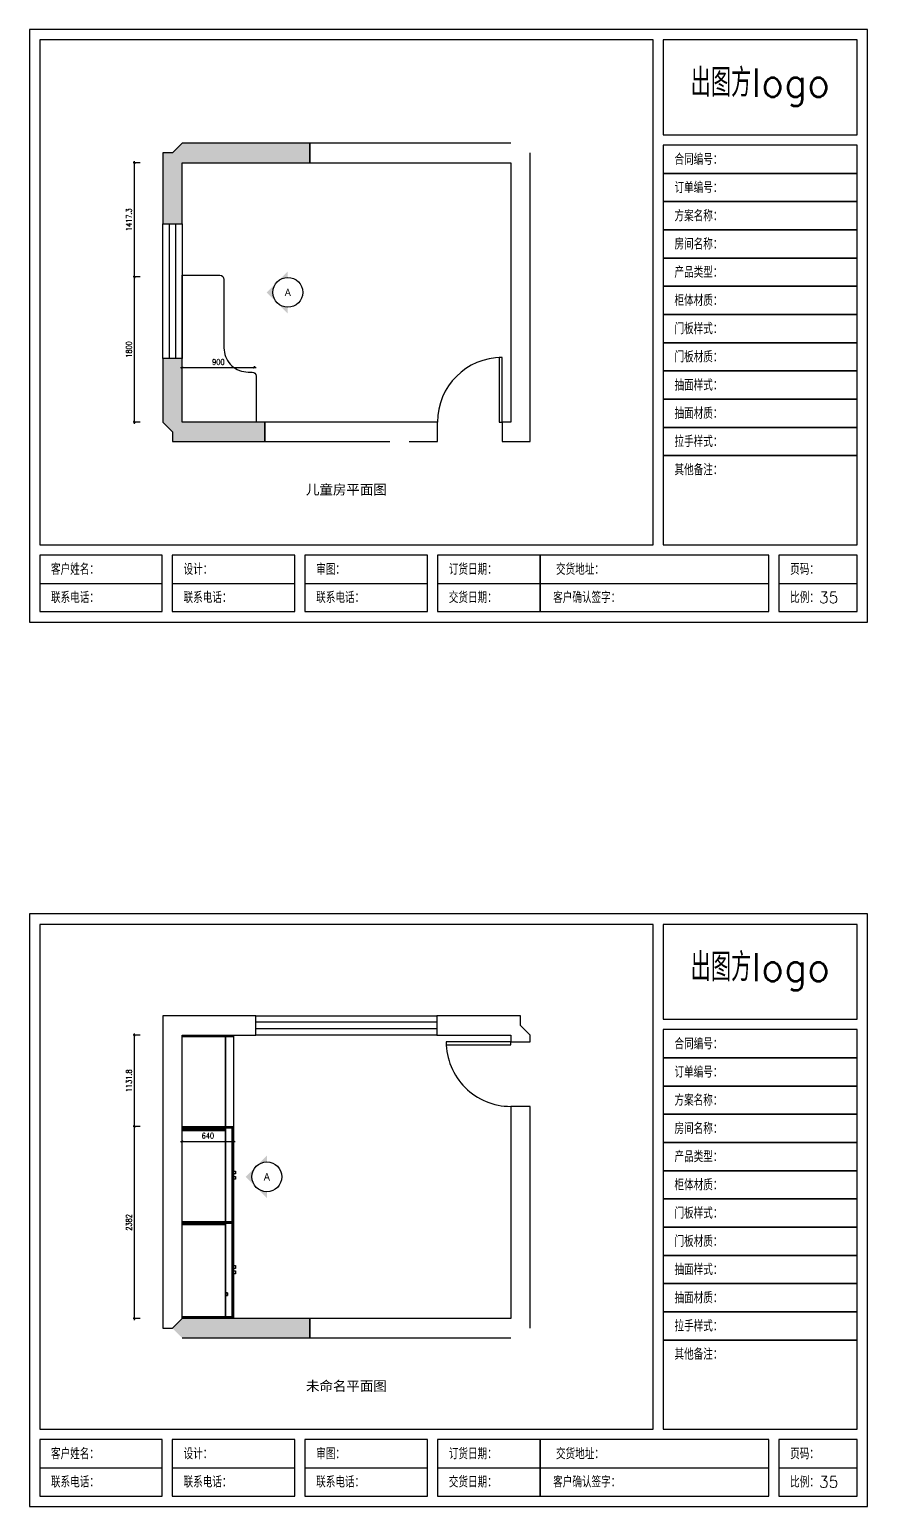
# Model space of a CAD drawing. Header units: millimetres. Extents: x 0 to 37570, y -10972 to 32224.
# Drawn here: x 0 to 10395, y -10972 to 7350 of the extents above; entities that cross this region are included whole.
import ezdxf

# ---------------------------------------------------------------- set-up
doc = ezdxf.new("R2010")
doc.units = ezdxf.units.MM
doc.header["$LTSCALE"] = 10
doc.header["$MEASUREMENT"] = 0
for name, color, linetype in [('A1-建筑结构墙体', 255, 'BYLAYER'), ('A16-建筑墙体填充', 250, 'BYLAYER'), ('A2-建筑墙体', 255, 'BYLAYER'), ('E11-标题', 2, 'BYLAYER'), ('E8-立面尺寸标注', 1, 'BYLAYER'), ('P15-立面索引', 1, 'BYLAYER'), ('P4-平面窗', 1, 'BYLAYER'), ('P7-平面门', 2, 'BYLAYER'), ('T-图框', 1, 'BYLAYER')]:
    doc.layers.add(name, color=color, linetype=linetype)
doc.styles.add('DIMTEXT', font='simplex.shx', dxfattribs={"width": 0.7, "bigfont": 'gbcbig.shx'})
doc.styles.get("Standard").update_dxf_attribs({"font": 'simplex.shx', "bigfont": 'gbcbig.shx'})
doc.dimstyles.new('Kujiale', dxfattribs={"dimscale": 25, "dimtxt": 2, "dimasz": 0.8, "dimexe": 0.5, "dimexo": 0.5, "dimgap": 1, "dimtad": 1, "dimdec": 4, "dimrnd": 1, "dimdsep": 46, "dimtxsty": 'DIMTEXT', "dimblk": 'ARCHTICK', "dimcen": 2.5, "dimdle": 0.6, "dimclrd": 1, "dimclre": 1, "dimclrt": 2, "dimadec": 0, "dimazin": 0, "dimtfac": 1, "dimtdec": 4, "dimtix": 1, "dimtmove": 2, "dimatfit": 3, "dimldrblk": 'ARCHTICK', "dimfxlon": 1, "dimtolj": 1, "dimtzin": 0, "dimarcsym": 0})

# ---------------------------------------------------------------- blocks, each defined once
blk = doc.blocks.new('IndexMark2710375')
at = {"layer": 'P15-立面索引'}
blk.add_hatch(color=2, dxfattribs=at).paths.add_polyline_path([(-15, 0), (-7.5, -7.5), (-7.5, -5.3), (-8.42, -5.22), (-9.31, -4.98), (-10.15, -4.59), (-10.91, -4.06), (-11.56, -3.41), (-12.09, -2.65), (-12.48, -1.81), (-12.72, -0.92), (-12.8, 0), (-12.72, 0.92), (-12.48, 1.81), (-12.09, 2.65), (-11.56, 3.41), (-10.91, 4.06), (-10.15, 4.59), (-9.31, 4.98), (-8.42, 5.22), (-7.5, 5.3), (-7.5, 5.3), (-7.5, 7.5)])
at = {"layer": 'P15-立面索引', "color": 2}
blk.add_circle((-7.5, 0), 5.3, dxfattribs=at)
at = {"layer": 'P15-立面索引', "color": 3, "insert": (-7.5, 0), "char_height": 2.6517, "attachment_point": 5}
blk.add_mtext('\\fMicrosoft YaHei;A', dxfattribs=at)
blk = doc.blocks.new('PlanCabinet2710376')
at = {"layer": 'P15-立面索引', "color": 255}
blk.add_lwpolyline([(0, -920), (0, 0), (1820, 0), (1820, -470), (1816, -489), (1805, -505), (1789, -516), (1770, -520), (920, -520), (892, -521), (865, -525), (838, -531), (812, -540), (786, -551), (762, -565), (739, -581), (718, -598), (698, -618), (681, -639), (665, -662), (651, -686), (640, -712), (631, -738), (625, -765), (621, -792), (620, -820), (620, -820), (620, -870), (616, -889), (605, -905), (589, -916), (570, -920), (0, -920)], dxfattribs=at)
blk = doc.blocks.new('_ArchTick')
at = {"layer": 'E11-标题', "color": 1, "const_width": 0.15}
blk.add_lwpolyline([(-0.5, -0.5), (0.5, 0.5)], dxfattribs=at)
blk = doc.blocks.new('*D109')
at = {"layer": 'Defpoints', "color": 0, "transparency": 16777216}
for p in [(1302, 5698), (1389, 5698), (1389, 4281)]:
    blk.add_point(p, dxfattribs=at)
at = {"layer": 'E8-立面尺寸标注', "color": 1, "lineweight": -2, "transparency": 16777216}
for p, q in [((1372, 5698), (1284, 5698)), ((1302, 4260), (1302, 5719)), ((1372, 4281), (1284, 4281))]:
    blk.add_line(p, q, dxfattribs=at)
at = {"layer": 'E8-立面尺寸标注', "color": 1, "lineweight": -2, "transparency": 16777216, "xscale": 28, "yscale": 28, "zscale": 28}
for p, rotation in [((1302, 5698), 90), ((1302, 4281), 270)]:
    blk.add_blockref('_ArchTick', p, dxfattribs=dict(at, rotation=rotation))
at = {"layer": 'E8-立面尺寸标注', "color": 2, "transparency": 16777216, "insert": (1232, 4990), "char_height": 70, "attachment_point": 5, "rotation": 90, "style": 'DIMTEXT'}
blk.add_mtext('\\A1;1417.3', dxfattribs=at)
blk = doc.blocks.new('*D110')
at = {"layer": 'Defpoints', "color": 0, "transparency": 16777216}
for p in [(1302, 4281), (1389, 4281), (1389, 2481)]:
    blk.add_point(p, dxfattribs=at)
at = {"layer": 'E8-立面尺寸标注', "color": 1, "lineweight": -2, "transparency": 16777216}
for p, q in [((1372, 4281), (1284, 4281)), ((1302, 2460), (1302, 4302)), ((1372, 2481), (1284, 2481))]:
    blk.add_line(p, q, dxfattribs=at)
at = {"layer": 'E8-立面尺寸标注', "color": 1, "lineweight": -2, "transparency": 16777216, "xscale": 28, "yscale": 28, "zscale": 28}
for p, rotation in [((1302, 4281), 90), ((1302, 2481), 270)]:
    blk.add_blockref('_ArchTick', p, dxfattribs=dict(at, rotation=rotation))
at = {"layer": 'E8-立面尺寸标注', "color": 2, "transparency": 16777216, "insert": (1232, 3381), "char_height": 70, "attachment_point": 5, "rotation": 90, "style": 'DIMTEXT'}
blk.add_mtext('\\A1;1800', dxfattribs=at)
blk = doc.blocks.new('*D111')
at = {"layer": 'Defpoints', "color": 0, "transparency": 16777216}
for p in [(1892, 3156), (2792, 3156), (2792, 3156)]:
    blk.add_point(p, dxfattribs=at)
at = {"layer": 'E8-立面尺寸标注', "color": 1, "lineweight": -2, "transparency": 16777216}
for p, q in [((1871, 3156), (2813, 3156)), ((1892, 3156), (1892, 3174)), ((2792, 3156), (2792, 3174))]:
    blk.add_line(p, q, dxfattribs=at)
at = {"layer": 'E8-立面尺寸标注', "color": 1, "lineweight": -2, "transparency": 16777216, "xscale": 28, "yscale": 28, "zscale": 28, "rotation": 180}
blk.add_blockref('_ArchTick', (1892, 3156), dxfattribs=at)
at = {"layer": 'E8-立面尺寸标注', "color": 1, "lineweight": -2, "transparency": 16777216, "xscale": 28, "yscale": 28, "zscale": 28}
blk.add_blockref('_ArchTick', (2792, 3156), dxfattribs=at)
at = {"layer": 'E8-立面尺寸标注', "color": 2, "transparency": 16777216, "insert": (2342, 3226), "char_height": 70, "attachment_point": 5, "style": 'DIMTEXT'}
blk.add_mtext('\\A1;900', dxfattribs=at)
blk = doc.blocks.new('IndexMark2710382')
at = {"layer": 'P15-立面索引'}
blk.add_hatch(color=2, dxfattribs=at).paths.add_polyline_path([(-15, 0), (-7.5, -7.5), (-7.5, -5.3), (-8.42, -5.22), (-9.31, -4.98), (-10.15, -4.59), (-10.91, -4.06), (-11.56, -3.41), (-12.09, -2.65), (-12.48, -1.81), (-12.72, -0.92), (-12.8, 0), (-12.72, 0.92), (-12.48, 1.81), (-12.09, 2.65), (-11.56, 3.41), (-10.91, 4.06), (-10.15, 4.59), (-9.31, 4.98), (-8.42, 5.22), (-7.5, 5.3), (-7.5, 5.3), (-7.5, 7.5)])
at = {"layer": 'P15-立面索引', "color": 2}
blk.add_circle((-7.5, 0), 5.3, dxfattribs=at)
at = {"layer": 'P15-立面索引', "color": 3, "insert": (-7.5, 0), "char_height": 2.6517, "attachment_point": 5}
blk.add_mtext('\\fMicrosoft YaHei;A', dxfattribs=at)
blk = doc.blocks.new('PlanCabinet2710383')
at = {"layer": 'P15-立面索引', "color": 255}
for points in [[(18, 0), (18, -640), (0, -640), (0, 0), (18, 0)], [(1165, -539), (18, -539), (18, 0), (1165, 0), (1165, -539)], [(1183, -540), (1165, -540), (1165, 0), (1183, 0), (1183, -540)], [(2331, -539), (1183, -539), (1183, 0), (2331, 0), (2331, -539)], [(2349, -540), (2331, -540), (2331, 0), (2349, 0), (2349, -540)], [(2349, 0), (3496, 0), (3496, -539), (2349, -539), (2349, 0)], [(3514, -640), (3496, -640), (3496, 0), (3514, 0), (3514, -640)], [(2331, -20), (2331, -20), (2331, -11), (2331, -11), (2331, -20)], [(2331, -281), (2331, -281), (2331, -280), (2331, -280), (2331, -281)], [(2331, -281), (2331, -281), (2331, -283), (2331, -283), (2331, -281)], [(2331, -284), (2331, -284), (2331, -283), (2331, -283), (2331, -284)], [(2331, -284), (2331, -284), (2331, -286), (2331, -286), (2331, -284)], [(2331, -291), (2331, -291), (2331, -290), (2331, -290), (2331, -291)], [(2331, -292), (2331, -292), (2331, -293), (2331, -293), (2331, -292)], [(3496, -640), (18, -640), (18, -540), (283, -540), (283, -564), (318, -564), (318, -540), (3496, -540), (3496, -640)], [(318, -564), (283, -564), (283, -539), (318, -539), (318, -564)]]:
    blk.add_lwpolyline(points, dxfattribs=at)
blk = doc.blocks.new('PlanCabinet2710384')
at = {"layer": 'P15-立面索引', "color": 255}
for points in [[(18, -640), (0, -640), (0, 0), (18, 0), (18, -640)], [(18, -620), (18, 0), (1182, 0), (1182, -620), (18, -620)], [(1200, -620), (1182, -620), (1182, 0), (1200, 0), (1200, -620)], [(2364, -620), (1200, -620), (1200, 0), (2364, 0), (2364, -620)], [(2364, -640), (2364, 0), (2382, 0), (2382, -640), (2364, -640)], [(18, -20), (18, -20), (18, -11), (18, -11), (18, -20)], [(18, -620), (604, -620), (604, -638), (18, -638), (18, -620)], [(590, -665), (554, -665), (554, -638), (590, -638), (590, -665)], [(1191, -638), (604, -638), (604, -620), (1191, -620), (1191, -638)], [(655, -665), (620, -665), (620, -638), (655, -638), (655, -665)], [(1778, -638), (1191, -638), (1191, -620), (1778, -620), (1778, -638)], [(1762, -665), (1727, -665), (1727, -638), (1762, -638), (1762, -665)], [(2364, -638), (1778, -638), (1778, -620), (2364, -620), (2364, -638)], [(1828, -665), (1792, -665), (1792, -638), (1828, -638), (1828, -665)]]:
    blk.add_lwpolyline(points, dxfattribs=at)
blk = doc.blocks.new('*D121')
at = {"layer": 'Defpoints', "color": 0, "transparency": 16777216}
for p in [(1302, -5125), (1389, -5125), (1389, -6257)]:
    blk.add_point(p, dxfattribs=at)
at = {"layer": 'E8-立面尺寸标注', "color": 1, "lineweight": -2, "transparency": 16777216}
for p, q in [((1372, -5125), (1284, -5125)), ((1302, -6278), (1302, -5104)), ((1372, -6257), (1284, -6257))]:
    blk.add_line(p, q, dxfattribs=at)
at = {"layer": 'E8-立面尺寸标注', "color": 1, "lineweight": -2, "transparency": 16777216, "xscale": 28, "yscale": 28, "zscale": 28}
for p, rotation in [((1302, -5125), 90), ((1302, -6257), 270)]:
    blk.add_blockref('_ArchTick', p, dxfattribs=dict(at, rotation=rotation))
at = {"layer": 'E8-立面尺寸标注', "color": 2, "transparency": 16777216, "insert": (1232, -5691), "char_height": 70, "attachment_point": 5, "rotation": 90, "style": 'DIMTEXT'}
blk.add_mtext('\\A1;1131.8', dxfattribs=at)
blk = doc.blocks.new('*D122')
at = {"layer": 'Defpoints', "color": 0, "transparency": 16777216}
for p in [(1302, -6257), (1389, -6257), (1389, -8639)]:
    blk.add_point(p, dxfattribs=at)
at = {"layer": 'E8-立面尺寸标注', "color": 1, "lineweight": -2, "transparency": 16777216}
for p, q in [((1372, -6257), (1284, -6257)), ((1302, -8660), (1302, -6236)), ((1372, -8639), (1284, -8639))]:
    blk.add_line(p, q, dxfattribs=at)
at = {"layer": 'E8-立面尺寸标注', "color": 1, "lineweight": -2, "transparency": 16777216, "xscale": 28, "yscale": 28, "zscale": 28}
for p, rotation in [((1302, -6257), 90), ((1302, -8639), 270)]:
    blk.add_blockref('_ArchTick', p, dxfattribs=dict(at, rotation=rotation))
at = {"layer": 'E8-立面尺寸标注', "color": 2, "transparency": 16777216, "insert": (1232, -7448), "char_height": 70, "attachment_point": 5, "rotation": 90, "style": 'DIMTEXT'}
blk.add_mtext('\\A1;2382', dxfattribs=at)
blk = doc.blocks.new('*D123')
at = {"layer": 'Defpoints', "color": 0, "transparency": 16777216}
for p in [(1892, -6443), (2532, -6443), (2532, -6443)]:
    blk.add_point(p, dxfattribs=at)
at = {"layer": 'E8-立面尺寸标注', "color": 1, "lineweight": -2, "transparency": 16777216}
for p, q in [((1871, -6443), (2553, -6443)), ((1892, -6443), (1892, -6426)), ((2532, -6443), (2532, -6426))]:
    blk.add_line(p, q, dxfattribs=at)
at = {"layer": 'E8-立面尺寸标注', "color": 1, "lineweight": -2, "transparency": 16777216, "xscale": 28, "yscale": 28, "zscale": 28, "rotation": 180}
blk.add_blockref('_ArchTick', (1892, -6443), dxfattribs=at)
at = {"layer": 'E8-立面尺寸标注', "color": 1, "lineweight": -2, "transparency": 16777216, "xscale": 28, "yscale": 28, "zscale": 28}
blk.add_blockref('_ArchTick', (2532, -6443), dxfattribs=at)
at = {"layer": 'E8-立面尺寸标注', "color": 2, "transparency": 16777216, "insert": (2212, -6373), "char_height": 70, "attachment_point": 5, "style": 'DIMTEXT'}
blk.add_mtext('\\A1;640', dxfattribs=at)

msp = doc.modelspace()

# ---------------------------------------------------------------- hatches: boundary and pattern name
at = {"layer": 'A16-建筑墙体填充'}
for points in [[(3477.03589, 5938.40918), (1891.78711, 5938.40918), (1771.78711, 5818.40918), (1891.78711, 5698.40918), (3477.03589, 5698.40918)], [(1891.78564, 4937.63184), (1891.78564, 5698.4082), (1771.78467, 5818.40918), (1651.78564, 5818.40918), (1651.78564, 4937.63086)], [(1891.78564, 2481.09106), (1891.78564, 3267.36401), (1651.78564, 3267.36499), (1651.78564, 2481.09106), (1771.78564, 2361.09106)], [(2920.94678, 2481.08984), (1891.78711, 2481.08984), (1771.78564, 2361.08911), (1771.78564, 2241.09009), (2920.94678, 2241.09009)], [(3477.03589, -8639.16309), (1891.78711, -8639.16309), (1771.78711, -8759.16309), (1891.78711, -8879.16309), (3477.03589, -8879.16309)]]:
    msp.add_hatch(color=256, dxfattribs=at).paths.add_polyline_path(points)

# ---------------------------------------------------------------- linework, layer by layer
at = {"layer": 'A1-建筑结构墙体'}
for points in [[(1891.78564, 5698.40967), (1891.78711, 5698.40918), (3477.03589, 5698.40918), (3477.03589, 5938.40918), (1891.78711, 5938.40918), (1771.78564, 5818.40967)], [(1771.78564, 5818.40967), (1651.78564, 5818.40918), (1651.78564, 4937.63086), (1891.78564, 4937.63184), (1891.78564, 5698.4082), (1891.78564, 5698.40967)], [(1891.78564, 2481.08984), (1891.78564, 2481.09106), (1891.78564, 3267.36401), (1651.78564, 3267.36499), (1651.78564, 2481.09106), (1771.78564, 2361.08984)], [(1771.78564, 2361.08984), (1771.78564, 2241.09009), (2920.94678, 2241.09009), (2920.94678, 2481.08984), (1891.78711, 2481.08984), (1891.78564, 2481.08984)], [(1891.78564, -8879.16211), (1891.78711, -8879.16309), (3477.03589, -8879.16309), (3477.03589, -8639.16309), (1891.78711, -8639.16309), (1771.78564, -8759.16211)]]:
    msp.add_lwpolyline(points, dxfattribs=at)
at = {"layer": 'A2-建筑墙体'}
for points in [[(5969.21387, 5938.40967), (5969.21289, 5938.40918), (3477.03589, 5938.40918), (3477.03589, 5698.40918), (5969.21289, 5698.40918), (5969.21387, 5698.40918)], [(5969.21387, 5698.40918), (5969.21387, 5698.4082), (5969.21387, 5698.4082), (5969.21484, 2481.09106), (5969.21387, 2481.08984), (5969.21387, 2481.08984), (5969.21387, 2481.08984)], [(6209.21387, 2241.08984), (6209.21387, 2241.08984), (6209.21387, 2241.08984), (6209.09082, 2241.21411), (6209.21387, 2241.26514), (6209.21289, 5818.40918), (6209.21289, 5818.40918), (6209.21387, 5818.40967)], [(4589.21387, 2481.08984), (4589.21387, 2481.08984), (2920.94678, 2481.08984), (2920.94678, 2241.09009), (4469.21289, 2241.09009), (4469.21387, 2241.08984)], [(4709.21387, 2241.08984), (4709.21484, 2241.09009), (5061.53809, 2241.09009), (5061.53809, 2481.08984), (4589.21387, 2481.08984), (4589.21387, 2481.08984)], [(5969.21387, 2481.08984), (5969.21387, 2481.08984), (5861.53809, 2481.08984), (5861.53809, 2241.09009), (6209.03906, 2241.09009), (6209.08984, 2241.21313), (6209.21387, 2241.08984)], [(1651.78564, -4885.33789), (1651.90869, -4885.4624), (1651.78564, -4885.51318), (1651.78564, -8759.16309), (1771.78467, -8759.16309), (1891.78564, -8639.16211), (1891.78564, -5125.33936), (1891.78564, -5125.33789)], [(1891.78564, -5125.33789), (1891.78711, -5125.33838), (2807.78687, -5125.33838), (2807.78687, -4885.33838), (1651.96094, -4885.33838), (1651.90967, -4885.46143), (1651.78564, -4885.33789)], [(6089.21387, -5005.33789), (6089.21289, -4885.33838), (5052.91992, -4885.33838), (5052.91895, -5125.33838), (5969.21289, -5125.33838), (5969.21387, -5125.33789)], [(5969.21387, -5125.33789), (5969.21387, -5125.33936), (5969.21387, -5209.12744), (6209.21289, -5209.12744), (6209.21289, -5125.33936), (6089.21387, -5005.33789)], [(6209.21387, -8759.16211), (6209.21289, -8759.16309), (6209.21289, -6009.12793), (5969.21387, -6009.12695), (5969.21387, -8639.16211), (5969.21387, -8639.16211)], [(5969.21387, -8639.16211), (5969.21289, -8639.16309), (3477.03589, -8639.16309), (3477.03589, -8879.16309), (5969.21289, -8879.16309), (5969.21387, -8879.16309)]]:
    msp.add_lwpolyline(points, dxfattribs=at)
at = {"layer": 'P4-平面窗'}
for p, q in [((1730.98584, 4937.63184), (1730.98584, 3267.36377)), ((1812.58594, 4937.63184), (1812.58594, 3267.36377)), ((5052.91895, -4964.53809), (2807.78564, -4964.53809)), ((5052.91895, -5046.13818), (2807.78613, -5046.13818))]:
    msp.add_line(p, q, dxfattribs=at)
for points in [[(1891.78564, 4937.63184), (1891.78564, 3267.36377), (1651.78564, 3267.36377), (1651.78564, 4937.63184), (1891.78564, 4937.63184)], [(5052.91895, -5125.33789), (2807.78589, -5125.33789), (2807.78589, -4885.33789), (5052.91895, -4885.33789), (5052.91895, -5125.33789)]]:
    msp.add_lwpolyline(points, dxfattribs=at)
at = {"layer": 'P7-平面门', "color": 2}
for points in [[(5861.53711, 2481.08984), (5861.53711, 3281.08984), (5826.53711, 3281.08984), (5826.53711, 2481.08984), (5861.53711, 2481.08984)], [(5969.21387, -5209.12695), (5169.21387, -5209.12695), (5169.21387, -5244.12695), (5969.21387, -5244.12695), (5969.21387, -5209.12695)]]:
    msp.add_lwpolyline(points, dxfattribs=at)
at = {"layer": 'P7-平面门', "color": 1}
for centre, start, end in [((5861.53711, 2481.08984), 90, 180), ((5969.21387, -5209.12695), -180, -89.999992371)]:
    msp.add_arc(centre, 800, start, end, dxfattribs=at)
at = {"layer": 'T-图框'}
for p, q in [((126, 479.5), (1645, 479.5)), ((1771, 479.5), (3290, 479.5)), ((3416, 479.5), (4935, 479.5)), ((5061, 479.5), (9170, 479.5)), ((9296, 479.5), (10269, 479.5)), ((126, -10492.5), (1645, -10492.5)), ((1771, -10492.5), (3290, -10492.5)), ((3416, -10492.5), (4935, -10492.5)), ((5061, -10492.5), (9170, -10492.5)), ((9296, -10492.5), (10269, -10492.5))]:
    msp.add_line(p, q, dxfattribs=at)
at = {"layer": 'T-图框', "color": 8}
for points in [[(0, 0), (10395, 0), (10395, 7350), (0, 7350), (0, 0)], [(0, -10972), (10395, -10972), (10395, -3622), (0, -3622), (0, -10972)]]:
    msp.add_lwpolyline(points, dxfattribs=at)
at = {"layer": 'T-图框'}
for points in [[(126, 959), (7735, 959), (7735, 7220.49951), (126, 7220.49951), (126, 959)], [(7861, 6044.5), (10269, 6044.5), (10269, 7220.5), (7861, 7220.5), (7861, 6044.5)], [(7861, 5565), (10269, 5565), (10269, 5915), (7861, 5915), (7861, 5565)], [(7861, 5215), (10269, 5215), (10269, 5565), (7861, 5565), (7861, 5215)], [(7861, 4865), (10269, 4865), (10269, 5215), (7861, 5215), (7861, 4865)], [(7861, 4515), (10269, 4515), (10269, 4865), (7861, 4865), (7861, 4515)], [(7861, 4165), (10269, 4165), (10269, 4515), (7861, 4515), (7861, 4165)], [(7861, 3815), (10269, 3815), (10269, 4165), (7861, 4165), (7861, 3815)], [(7861, 3465), (10269, 3465), (10269, 3815), (7861, 3815), (7861, 3465)], [(7861, 3115), (10269, 3115), (10269, 3465), (7861, 3465), (7861, 3115)], [(7861, 2765), (10269, 2765), (10269, 3115), (7861, 3115), (7861, 2765)], [(7861, 2415), (10269, 2415), (10269, 2765), (7861, 2765), (7861, 2415)], [(7861, 2065), (10269, 2065), (10269, 2415), (7861, 2415), (7861, 2065)], [(7861, 959), (10269, 959), (10269, 2065), (7861, 2065), (7861, 959)], [(126, 129.5), (1645, 129.5), (1645, 829.5), (126, 829.5), (126, 129.5)], [(1771, 129.5), (3290, 129.5), (3290, 829.5), (1771, 829.5), (1771, 129.5)], [(3416, 129.5), (4935, 129.5), (4935, 829.5), (3416, 829.5), (3416, 129.5)], [(5061, 129.5), (6335, 129.5), (6335, 829.5), (5061, 829.5), (5061, 129.5)], [(6335, 129.5), (9170, 129.5), (9170, 829.5), (6335, 829.5), (6335, 129.5)], [(9296, 129.5), (10269, 129.5), (10269, 829.5), (9296, 829.5), (9296, 129.5)], [(126, -10013), (7735, -10013), (7735, -3751.50049), (126, -3751.50049), (126, -10013)], [(7861, -4927.5), (10269, -4927.5), (10269, -3751.5), (7861, -3751.5), (7861, -4927.5)], [(7861, -5407), (10269, -5407), (10269, -5057), (7861, -5057), (7861, -5407)], [(7861, -5757), (10269, -5757), (10269, -5407), (7861, -5407), (7861, -5757)], [(7861, -6107), (10269, -6107), (10269, -5757), (7861, -5757), (7861, -6107)], [(7861, -6457), (10269, -6457), (10269, -6107), (7861, -6107), (7861, -6457)], [(7861, -6807), (10269, -6807), (10269, -6457), (7861, -6457), (7861, -6807)], [(7861, -7157), (10269, -7157), (10269, -6807), (7861, -6807), (7861, -7157)], [(7861, -7507), (10269, -7507), (10269, -7157), (7861, -7157), (7861, -7507)], [(7861, -7857), (10269, -7857), (10269, -7507), (7861, -7507), (7861, -7857)], [(7861, -8207), (10269, -8207), (10269, -7857), (7861, -7857), (7861, -8207)], [(7861, -8557), (10269, -8557), (10269, -8207), (7861, -8207), (7861, -8557)], [(7861, -8907), (10269, -8907), (10269, -8557), (7861, -8557), (7861, -8907)], [(7861, -10013), (10269, -10013), (10269, -8907), (7861, -8907), (7861, -10013)], [(126, -10842.5), (1645, -10842.5), (1645, -10142.5), (126, -10142.5), (126, -10842.5)], [(1771, -10842.5), (3290, -10842.5), (3290, -10142.5), (1771, -10142.5), (1771, -10842.5)], [(3416, -10842.5), (4935, -10842.5), (4935, -10142.5), (3416, -10142.5), (3416, -10842.5)], [(5061, -10842.5), (6335, -10842.5), (6335, -10142.5), (5061, -10142.5), (5061, -10842.5)], [(6335, -10842.5), (9170, -10842.5), (9170, -10142.5), (6335, -10142.5), (6335, -10842.5)], [(9296, -10842.5), (10269, -10842.5), (10269, -10142.5), (9296, -10142.5), (9296, -10842.5)]]:
    msp.add_lwpolyline(points, dxfattribs=at)

# ---------------------------------------------------------------- block references
at = {"layer": 'P15-立面索引', "rotation": 90}
for name, p in [('PlanCabinet2710376', (1891.78613, 2481.08984)), ('PlanCabinet2710383', (1891.78613, -8639.15039)), ('PlanCabinet2710384', (1891.78613, -8639.15039))]:
    msp.add_blockref(name, p, dxfattribs=at)
at = {"layer": 'P15-立面索引', "xscale": 35, "yscale": 35}
for name, p in [('IndexMark2710375', (3466.71387, 4089.74976)), ('IndexMark2710382', (3206.83887, -6882.24072))]:
    msp.add_blockref(name, p, dxfattribs=at)

# ---------------------------------------------------------------- texts
at = {"layer": 'E11-标题', "char_height": 122.5, "attachment_point": 5}
for s, insert in [('\\fMicrosoft YaHei;儿童房平面图', (3930.49976, 1636.08984)), ('\\fMicrosoft YaHei;未命名平面图', (3930.49976, -9484.16211))]:
    msp.add_mtext(s, dxfattribs=dict(at, insert=insert))
at = {"layer": 'T-图框'}
for s, insert, char_height, attachment_point in [('出图方logo', (9065, 6632.5), 350, 5), ('合同编号：', (8001, 5740), 140, 4), ('订单编号：', (8001, 5390), 140, 4), ('方案名称：', (8001, 5040), 140, 4), ('房间名称：', (8001, 4690), 140, 4), ('产品类型：', (8001, 4340), 140, 4), ('柜体材质：', (8001, 3990), 140, 4), ('门板样式：', (8001, 3640), 140, 4), ('门板材质：', (8001, 3290), 140, 4), ('抽面样式：', (8001, 2940), 140, 4), ('抽面材质：', (8001, 2590), 140, 4), ('拉手样式：', (8001, 2240), 140, 4), ('其他备注：', (8001, 1890), 140, 4), ('客户姓名：', (266, 654.5), 140, 4), ('设计：', (1911, 654.5), 140, 4), ('审图：', (3556, 654.5), 140, 4), ('订货日期：', (5201, 654.5), 140, 4), ('交货地址：', (6531, 654.5), 140, 4), ('页码：', (9436, 654.5), 140, 4), ('联系电话：', (266, 304.5), 140, 4), ('联系电话：', (1911, 304.5), 140, 4), ('联系电话：', (3556, 304.5), 140, 4), ('交货日期：', (5201, 304.5), 140, 4), ('客户确认签字：', (6496, 304.5), 140, 4), ('比例：35', (9436, 304.5), 140, 4), ('出图方logo', (9065, -4339.5), 350, 5), ('合同编号：', (8001, -5232), 140, 4), ('订单编号：', (8001, -5582), 140, 4), ('方案名称：', (8001, -5932), 140, 4), ('房间名称：', (8001, -6282), 140, 4), ('产品类型：', (8001, -6632), 140, 4), ('柜体材质：', (8001, -6982), 140, 4), ('门板样式：', (8001, -7332), 140, 4), ('门板材质：', (8001, -7682), 140, 4), ('抽面样式：', (8001, -8032), 140, 4), ('抽面材质：', (8001, -8382), 140, 4), ('拉手样式：', (8001, -8732), 140, 4), ('其他备注：', (8001, -9082), 140, 4), ('客户姓名：', (266, -10317.5), 140, 4), ('设计：', (1911, -10317.5), 140, 4), ('审图：', (3556, -10317.5), 140, 4), ('订货日期：', (5201, -10317.5), 140, 4), ('交货地址：', (6531, -10317.5), 140, 4), ('页码：', (9436, -10317.5), 140, 4), ('联系电话：', (266, -10667.5), 140, 4), ('联系电话：', (1911, -10667.5), 140, 4), ('联系电话：', (3556, -10667.5), 140, 4), ('交货日期：', (5201, -10667.5), 140, 4), ('客户确认签字：', (6496, -10667.5), 140, 4), ('比例：35', (9436, -10667.5), 140, 4)]:
    msp.add_mtext(s, dxfattribs=dict(at, insert=insert, char_height=char_height, attachment_point=attachment_point))

# ---------------------------------------------------------------- dimensions: what is measured, and where the dimension line sits
at = {"layer": 'E8-立面尺寸标注'}
for p1, p2, distance, text, picture, middle in [((1389.28564, 4281.08984), (1389.28564, 5698.40967), 87.5, '1417.3', '*D109', (1231.78564, 4989.74976)), ((1389.28564, 2481.08984), (1389.28564, 4281.08984), 87.5, '1800', '*D110', (1231.78564, 3381.08984)), ((1891.78564, 3156.08984), (2791.78613, 3156.08984), 0, '900', '*D111', (2341.78589, 3226.08984)), ((1389.28564, -6257.15039), (1389.28564, -5125.33789), 87.5, '1131.8', '*D121', (1231.78564, -5691.24414)), ((1389.28564, -8639.16211), (1389.28564, -6257.15039), 87.5, '2382', '*D122', (1231.78564, -7448.15625)), ((1891.78564, -6443.0249), (2531.78613, -6443.0249), 0, '640', '*D123', (2211.78589, -6373.0249))]:
    dim = msp.add_aligned_dim(p1=p1, p2=p2, distance=distance, text=text, dimstyle='Kujiale', override={"dimscale": 35}, dxfattribs=at)
    dim.commit()
    dim.dimension.update_dxf_attribs({"geometry": picture, "text_midpoint": middle})

doc.saveas('drawing.dxf')
